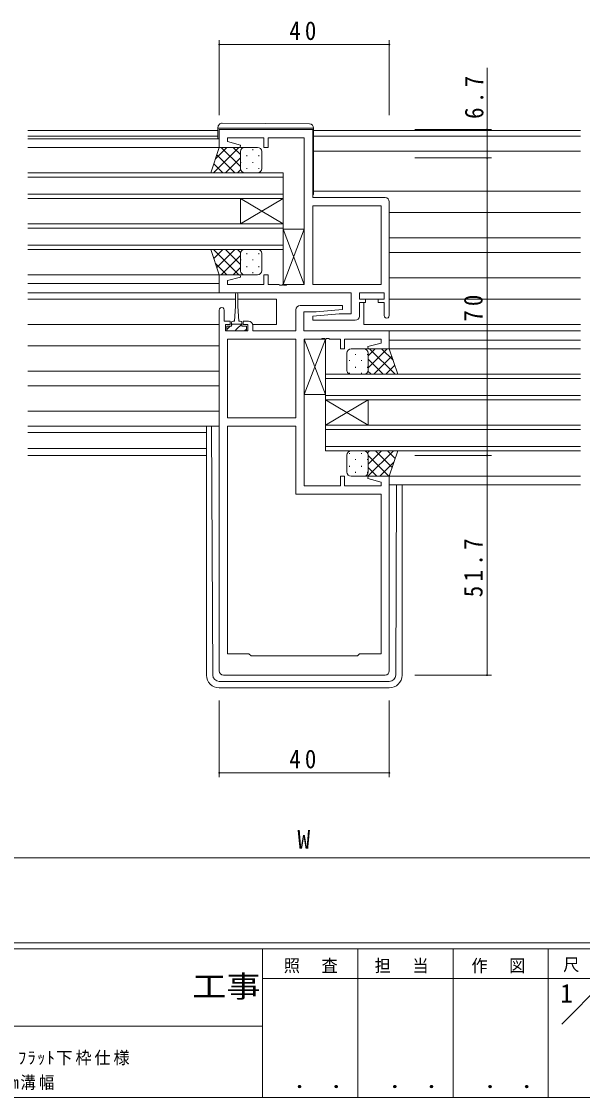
# Model space of a CAD drawing. Units: millimetres on the paper. Extents: x -420 to 373, y -297 to 267.
# Drawn here: x 40.8 to 172.7, y -297 to -43.8 of the extents above; entities that cross this region are included whole.
import ezdxf
from ezdxf.enums import TextEntityAlignment as Align

# ---------------------------------------------------------------- set-up
doc = ezdxf.new("R2010")
doc.units = ezdxf.units.MM
for name, color, linetype, lineweight in [('0-1_YKK_ZWAK', 7, 'Continuous', 9), ('0-3_YKK_11', 7, 'Continuous', 9), ('0-4_YKK_12', 2, 'Continuous', 9), ('0-5_YKK_13', 4, 'Continuous', 9), ('0-6_YKK_D', 6, 'Continuous', 9)]:
    doc.layers.add(name, color=color, linetype=linetype, lineweight=lineweight)
doc.layers.add('0-2_USER1', color=3, linetype='Continuous')
doc.styles.add('ＭＳ ゴシック', font='')
doc.styles.get('ＭＳ ゴシック').set_extended_font_data('MS Gothic')

msp = doc.modelspace()

# ---------------------------------------------------------------- linework, layer by layer
at = {"layer": '0-1_YKK_ZWAK'}
for p, q in [((352.3, -260.575), (-417.7, -260.575)), ((314.5, -261.975), (-417.7, -261.975)), ((97.5, -261.975), (97.5, -296.975)), ((119.9, -261.975), (119.9, -296.975)), ((142.3, -261.975), (142.3, -296.975)), ((164.7, -261.975), (164.7, -296.975)), ((165.684, -268.975), (97.5, -268.975)), ((165.684, -268.975), (185.7, -268.975)), ((167.87, -279.712), (177.564, -270.018)), ((-31.3, -280.175), (97.5, -280.175)), ((-417.7, -296.975), (314.5, -296.975))]:
    msp.add_line(p, q, dxfattribs=at)
at = {"layer": '0-3_YKK_11'}
for p, q in [((87.3, -69.178), (87.3, -73.378)), ((109.3, -69.178), (87.3, -69.178)), ((109.3, -85.178), (109.3, -69.178)), ((87.3, -73.378), (92.26, -73.378)), ((89.23, -71.108), (97.8, -71.108)), ((89.23, -72.025), (89.23, -71.108)), ((92.329, -72.855), (89.23, -72.025)), ((92.26, -73.378), (92.329, -72.855)), ((97.8, -71.108), (97.8, -73.378)), ((97.8, -73.378), (98.8, -73.378)), ((98.8, -71.108), (107.3, -71.108)), ((98.8, -73.378), (98.8, -71.108)), ((107.3, -71.108), (107.3, -105.648)), ((126.3, -85.178), (109.3, -85.178)), ((109.3, -87.108), (109.3, -105.648)), ((125.37, -87.108), (109.3, -87.108)), ((109.3, -87.108), (109.3, -105.648)), ((125.37, -105.648), (125.37, -87.108)), ((127.3, -112.978), (127.3, -86.178)), ((87.3, -103.378), (87.3, -107.578)), ((92.26, -103.378), (87.3, -103.378)), ((92.329, -103.9), (92.26, -103.378)), ((97.8, -103.378), (97.8, -105.648)), ((98.8, -103.378), (97.8, -103.378)), ((98.8, -105.648), (98.8, -103.378)), ((89.23, -104.731), (92.329, -103.9)), ((89.23, -105.648), (89.23, -104.731)), ((97.8, -105.648), (89.23, -105.648)), ((101.342, -105.648), (98.8, -105.648)), ((101.525, -105.768), (101.342, -105.648)), ((102.075, -105.768), (101.525, -105.768)), ((102.258, -105.648), (102.075, -105.768)), ((102.342, -105.648), (102.258, -105.648)), ((102.525, -105.768), (102.342, -105.648)), ((103.075, -105.768), (102.525, -105.768)), ((103.258, -105.648), (103.075, -105.768)), ((107.3, -105.648), (103.258, -105.648)), ((109.3, -105.648), (125.37, -105.648)), ((87.3, -107.578), (118.37, -107.578)), ((118.37, -107.578), (118.37, -112.578)), ((120.3, -107.578), (126.1, -107.578)), ((120.3, -109.078), (120.3, -107.578)), ((126.1, -107.578), (126.1, -109.078)), ((116.278, -110.578), (106.3, -110.578)), ((116.32, -111.534), (116.278, -110.578)), ((121.7, -109.078), (120.3, -109.078)), ((120.3, -109.878), (121.7, -109.878)), ((120.3, -113.078), (120.3, -109.878)), ((121.7, -109.878), (121.7, -109.078)), ((124.7, -109.078), (124.7, -109.878)), ((126.1, -109.078), (124.7, -109.078)), ((124.7, -109.878), (126.1, -109.878)), ((126.1, -109.878), (126.1, -112.978)), ((87.3, -111.678), (87.3, -196.578)), ((88.5, -114.278), (88.5, -111.678)), ((105.3, -111.578), (105.3, -116.578)), ((107.23, -112.078), (110.107, -112.078)), ((107.23, -116.578), (107.23, -112.078)), ((115.493, -112.578), (109.28, -113.121)), ((109.28, -113.121), (109.322, -114.078)), ((110.107, -112.078), (116.32, -111.534)), ((118.37, -112.578), (115.493, -112.578)), ((89.9, -114.278), (88.5, -114.278)), ((88.8, -115.078), (89.9, -115.078)), ((88.8, -116.578), (88.8, -115.078)), ((89.9, -115.078), (89.9, -114.278)), ((92.9, -114.278), (92.9, -115.078)), ((94.2, -114.278), (92.9, -114.278)), ((92.9, -115.078), (94, -115.078)), ((94, -115.078), (94, -116.578)), ((95.2, -116.578), (95.2, -115.278)), ((109.322, -114.078), (119.3, -114.078)), ((94, -116.578), (88.8, -116.578)), ((89.23, -118.508), (89.23, -137.048)), ((105.3, -118.508), (89.23, -118.508)), ((105.3, -116.578), (95.2, -116.578)), ((105.3, -137.048), (105.3, -118.508)), ((105.3, -137.048), (105.3, -118.508)), ((127.3, -116.578), (107.23, -116.578)), ((107.3, -118.508), (111.342, -118.508)), ((107.3, -153.048), (107.3, -118.508)), ((111.342, -118.508), (111.525, -118.388)), ((111.525, -118.388), (112.075, -118.388)), ((112.075, -118.388), (112.258, -118.508)), ((112.258, -118.508), (112.342, -118.508)), ((112.342, -118.508), (112.525, -118.388)), ((112.525, -118.388), (113.075, -118.388)), ((113.075, -118.388), (113.258, -118.508)), ((113.258, -118.508), (115.8, -118.508)), ((115.8, -118.508), (115.8, -120.778)), ((116.8, -118.508), (125.37, -118.508)), ((116.8, -120.778), (116.8, -118.508)), ((125.37, -118.508), (125.37, -119.425)), ((127.3, -120.778), (127.3, -116.578)), ((115.8, -120.778), (116.8, -120.778)), ((125.37, -119.425), (122.271, -120.255)), ((122.271, -120.255), (122.34, -120.778)), ((122.34, -120.778), (127.3, -120.778)), ((89.23, -137.048), (105.3, -137.048)), ((89.23, -192.578), (89.23, -138.978)), ((89.23, -138.978), (105.3, -138.978)), ((89.23, -192.578), (89.23, -138.978)), ((105.3, -138.978), (105.3, -154.978)), ((115.8, -150.778), (115.8, -153.048)), ((116.8, -150.778), (115.8, -150.778)), ((116.8, -153.048), (116.8, -150.778)), ((122.34, -150.778), (122.271, -151.3)), ((122.271, -151.3), (125.37, -152.131)), ((127.3, -150.778), (122.34, -150.778)), ((127.3, -196.578), (127.3, -150.778)), ((115.8, -153.048), (107.3, -153.048)), ((125.37, -153.048), (116.8, -153.048)), ((125.37, -152.131), (125.37, -153.048)), ((105.3, -154.978), (125.37, -154.978)), ((125.37, -154.978), (125.37, -192.578)), ((94.3, -192.578), (89.23, -192.578)), ((94.8, -193.078), (94.3, -192.578)), ((119.8, -193.078), (94.8, -193.078)), ((120.3, -192.578), (119.8, -193.078)), ((125.37, -192.578), (120.3, -192.578)), ((88.3, -197.578), (126.3, -197.578))]:
    msp.add_line(p, q, dxfattribs=at)
for centre, radius, start, end in [((126.3, -86.178), 1, 0, 89.99998), ((87.9, -111.678), 0.6, 359.99998, 180), ((106.3, -111.578), 1, 90, 179.99998), ((119.3, -113.078), 1, 270, 359.99998), ((126.7, -112.978), 0.6, 179.99998, 0), ((94.2, -115.278), 1, 0, 89.99998), ((88.3, -196.578), 1, 180, 269.99998), ((126.3, -196.578), 1, 270, 359.99998)]:
    msp.add_arc(centre, radius, start, end, dxfattribs=at)
at = {"layer": '0-4_YKK_12'}
for p, q in [((42.3, -69.378), (87, -69.378)), ((87, -70.778), (42.3, -70.778)), ((109.5, -69.378), (172.3, -69.378)), ((172.3, -70.778), (109.5, -70.778)), ((42.3, -71.377), (87.3, -71.378)), ((42.3, -73.378), (87.3, -73.378)), ((109.5, -74.278), (172.3, -74.278)), ((42.3, -79.378), (102.3, -79.378)), ((102.3, -80.378), (42.3, -80.378)), ((102.3, -79.378), (102.3, -85.378)), ((42.3, -84.378), (102.3, -84.378)), ((102.3, -85.378), (42.3, -85.378)), ((102.3, -91.378), (92.3, -85.378)), ((102.3, -85.378), (92.3, -91.378)), ((92.3, -85.378), (92.3, -91.378)), ((102.3, -85.378), (102.3, -91.378)), ((109.5, -83.678), (172.3, -83.678)), ((127.3, -88.678), (172.3, -88.678)), ((42.3, -91.378), (102.3, -91.378)), ((102.3, -92.378), (42.3, -92.378)), ((102.3, -91.378), (102.3, -97.378)), ((127.3, -94.631), (172.3, -94.631)), ((42.3, -96.378), (102.3, -96.378)), ((102.3, -97.378), (42.3, -97.378)), ((127.3, -98.124), (172.3, -98.124)), ((42.3, -103.377), (87.8, -103.378)), ((42.3, -105.377), (87.3, -105.377)), ((127.3, -104.078), (172.3, -104.078)), ((42.3, -107.578), (87.8, -107.578)), ((42.3, -107.578), (61.801, -107.578)), ((87.8, -107.578), (73.3, -107.578)), ((42.3, -109.078), (91.15, -109.078)), ((91.65, -109.078), (100.8, -109.078)), ((100.8, -109.078), (100.8, -115.078)), ((121.3, -109.078), (126.1, -109.078)), ((121.3, -109.878), (121.3, -115.078)), ((127.3, -109.078), (172.3, -109.078)), ((42.3, -115.078), (87.3, -115.078)), ((95.18, -115.078), (100.8, -115.078)), ((121.3, -115.078), (172.3, -115.078)), ((126.7, -116.578), (126.8, -116.578)), ((126.8, -116.578), (172.3, -116.578)), ((127.3, -118.778), (172.3, -118.778)), ((42.3, -120.078), (87.3, -120.078)), ((127.055, -120.778), (172.3, -120.778)), ((42.3, -126.031), (87.3, -126.031)), ((112.3, -132.778), (112.3, -126.778)), ((112.3, -126.778), (172.3, -126.778)), ((172.3, -127.778), (112.3, -127.778)), ((42.3, -129.524), (87.3, -129.524)), ((112.3, -131.778), (172.3, -131.778)), ((112.3, -138.778), (122.3, -132.778)), ((112.3, -132.778), (122.3, -138.778)), ((112.3, -132.778), (112.3, -138.778)), ((172.3, -132.778), (112.3, -132.778)), ((122.3, -132.778), (122.3, -138.778)), ((42.3, -135.478), (87.3, -135.478)), ((112.3, -144.778), (112.3, -138.778)), ((112.3, -138.778), (172.3, -138.778)), ((42.3, -140.478), (84.3, -140.478)), ((172.3, -139.778), (112.3, -139.778)), ((84.3, -144.248), (42.3, -144.248)), ((112.3, -143.778), (172.3, -143.778)), ((42.3, -145.878), (84.3, -145.878)), ((172.3, -144.778), (112.3, -144.778)), ((126.8, -150.778), (172.3, -150.778)), ((127.3, -152.778), (172.3, -152.778))]:
    msp.add_line(p, q, dxfattribs=at)
at = {"layer": '0-5_YKK_13'}
for p, q in [((88.009, -67.69), (108.509, -67.869)), ((87, -69.178), (87, -68.878)), ((87, -69.178), (87, -71.378)), ((109.5, -68.878), (109.004, -68.878)), ((109.5, -68.869), (109.5, -68.878)), ((109.5, -68.878), (109.5, -69.178)), ((109.5, -84.178), (109.5, -69.178)), ((85.3, -79.378), (87.3, -73.378)), ((91.932, -73.378), (85.932, -79.378)), ((89.103, -73.378), (86.398, -76.083)), ((87.3, -73.378), (93.3, -73.378)), ((92.3, -77.898), (87.78, -73.378)), ((92.3, -75.07), (90.608, -73.378)), ((96.3, -73.378), (93.3, -73.378)), ((90.951, -79.378), (86.713, -75.139)), ((92.3, -75.838), (88.76, -79.378)), ((92.3, -74.378), (92.3, -78.378)), ((92.3, -74.378), (92.3, -78.378)), ((92.39, -73.963), (92.39, -73.998)), ((93.805, -75.213), (93.805, -75.413)), ((95.22, -73.798), (95.22, -73.998)), ((96.635, -75.213), (96.635, -75.413)), ((97.3, -78.378), (97.3, -74.378)), ((88.123, -79.378), (86.006, -77.261)), ((92.39, -76.828), (92.39, -77.028)), ((93.805, -78.243), (93.805, -78.443)), ((95.22, -76.828), (95.22, -77.028)), ((96.635, -78.243), (96.635, -78.443)), ((93.3, -79.378), (85.3, -79.378)), ((92.333, -78.633), (91.589, -79.378)), ((93.3, -79.378), (96.3, -79.378)), ((102.3, -92.648), (107.3, -105.648)), ((102.3, -105.648), (107.3, -92.648)), ((102.3, -92.648), (102.3, -105.648)), ((107.3, -92.648), (102.3, -92.648)), ((107.3, -105.648), (107.3, -92.648)), ((85.3, -97.378), (87.3, -103.378)), ((93.3, -97.378), (85.3, -97.378)), ((91.932, -103.378), (85.932, -97.378)), ((88.123, -97.378), (86.006, -99.495)), ((90.951, -97.378), (86.713, -101.616)), ((92.3, -100.918), (88.76, -97.378)), ((92.333, -98.122), (91.589, -97.378)), ((92.3, -102.378), (92.3, -98.378)), ((92.3, -102.378), (92.3, -98.378)), ((93.3, -97.378), (96.3, -97.378)), ((93.805, -98.513), (93.805, -98.313)), ((96.635, -98.513), (96.635, -98.313)), ((97.3, -98.378), (97.3, -102.378)), ((89.103, -103.378), (86.398, -100.673)), ((92.3, -98.858), (87.78, -103.378)), ((92.39, -99.928), (92.39, -99.728)), ((95.22, -99.928), (95.22, -99.728)), ((87.3, -103.378), (93.3, -103.378)), ((92.3, -101.686), (90.608, -103.378)), ((92.39, -102.792), (92.39, -102.758)), ((96.3, -103.378), (93.3, -103.378)), ((93.805, -101.543), (93.805, -101.343)), ((95.22, -102.958), (95.22, -102.758)), ((96.635, -101.543), (96.635, -101.343)), ((102.3, -105.648), (107.3, -105.648)), ((91.15, -107.828), (91.15, -110.778)), ((91.65, -110.778), (91.65, -107.828)), ((91.15, -110.778), (90.9, -114.278)), ((91.65, -110.778), (91.9, -114.278)), ((89.1, -115.478), (89.1, -116.578)), ((90.15, -115.478), (89.1, -115.478)), ((89.876, -115.478), (89.1, -116.254)), ((90.15, -115.478), (90.15, -114.678)), ((92.65, -114.978), (90.15, -114.978)), ((90.376, -114.978), (90.15, -115.204)), ((90.55, -114.278), (90.9, -114.278)), ((91.4, -116.199), (91.021, -116.578)), ((92.621, -114.978), (91.4, -116.199)), ((91.9, -114.278), (92.25, -114.278)), ((92.65, -114.678), (92.65, -115.478)), ((93.7, -115.478), (92.65, -115.478)), ((93.7, -116.144), (93.266, -116.578)), ((93.7, -116.578), (93.7, -115.478)), ((89.1, -116.578), (93.7, -116.578)), ((107.3, -118.508), (112.3, -131.508)), ((107.3, -131.508), (112.3, -118.508)), ((107.3, -118.508), (107.3, -131.508)), ((112.3, -118.508), (107.3, -118.508)), ((112.3, -131.508), (112.3, -118.508)), ((118.3, -120.778), (121.3, -120.778)), ((127.3, -120.778), (121.3, -120.778)), ((122.3, -125.298), (126.82, -120.778)), ((122.3, -122.47), (123.992, -120.778)), ((122.668, -120.778), (128.668, -126.778)), ((125.497, -120.778), (128.202, -123.483)), ((129.3, -126.778), (127.3, -120.778)), ((117.3, -125.778), (117.3, -121.778)), ((117.965, -123.443), (117.965, -123.643)), ((119.38, -122.028), (119.38, -122.228)), ((120.795, -123.443), (120.795, -123.643)), ((122.21, -122.028), (122.21, -122.228)), ((122.3, -121.778), (122.3, -125.778)), ((122.3, -121.778), (122.3, -125.778)), ((122.3, -123.238), (125.84, -126.778)), ((123.649, -126.778), (127.887, -122.539)), ((117.965, -126.473), (117.965, -126.673)), ((119.38, -125.058), (119.38, -125.258)), ((120.795, -126.473), (120.795, -126.673)), ((122.21, -125.058), (122.21, -125.258)), ((122.267, -126.033), (123.011, -126.778)), ((126.477, -126.778), (128.594, -124.661)), ((121.3, -126.778), (118.3, -126.778)), ((121.3, -126.778), (129.3, -126.778)), ((107.3, -131.508), (112.3, -131.508)), ((42.3, -138.978), (87.3, -138.978)), ((84.3, -138.978), (84.3, -197.575)), ((85.793, -197.583), (85.509, -138.978)), ((87.3, -138.978), (87, -138.978)), ((117.3, -145.778), (117.3, -149.778)), ((117.965, -145.513), (117.965, -145.313)), ((121.3, -144.778), (118.3, -144.778)), ((119.38, -146.928), (119.38, -146.728)), ((120.795, -145.513), (120.795, -145.313)), ((121.3, -144.778), (129.3, -144.778)), ((122.145, -145.244), (122.611, -144.778)), ((122.21, -146.928), (122.21, -146.728)), ((122.268, -150.778), (128.268, -144.778)), ((122.3, -147.918), (125.44, -144.778)), ((122.3, -149.778), (122.3, -145.778)), ((122.3, -149.778), (122.3, -145.778)), ((122.3, -145.858), (127.22, -150.778)), ((124.049, -144.778), (127.987, -148.716)), ((126.877, -144.778), (128.694, -146.595)), ((129.3, -144.778), (127.3, -150.778)), ((117.965, -148.543), (117.965, -148.343)), ((120.795, -148.543), (120.795, -148.343)), ((122.3, -148.686), (124.392, -150.778)), ((125.097, -150.778), (128.402, -147.473)), ((118.3, -150.778), (121.3, -150.778)), ((119.38, -149.958), (119.38, -149.758)), ((127.3, -150.778), (121.3, -150.778)), ((121.535, -150.75), (121.563, -150.778)), ((122.21, -149.958), (122.21, -149.758)), ((128.807, -197.583), (129.024, -152.778)), ((130.3, -152.778), (130.3, -197.575)), ((87.293, -199.075), (127.307, -199.075)), ((87.3, -200.575), (127.3, -200.575))]:
    msp.add_line(p, q, dxfattribs=at)
msp.add_lwpolyline([(109.004, -68.878), (87.504, -68.878), (87, -68.878), (87, -68.69)], dxfattribs=at)
for centre, radius, start, end in [((88, -68.69), 1, 89.49998, 180), ((108.5, -68.869), 1, 0, 89.49998), ((93.3, -74.378), 1, 90.00009, 180.00009), ((93.3, -74.378), 1, 90.00009, 180.00009), ((96.3, -74.378), 1, 0.00009, 90.00009), ((93.3, -78.378), 1, 180.00009, 270.00009), ((93.3, -78.378), 1, 180.00009, 270.00009), ((96.3, -78.378), 1, 270.00009, 0.00009), ((109, -84.178), 0.5, 306.86983, 0), ((93.3, -98.378), 1, 89.99989, 179.99989), ((93.3, -98.378), 1, 89.99989, 179.99989), ((96.3, -98.378), 1, 359.99989, 89.99989), ((93.3, -102.378), 1, 179.99989, 269.99989), ((93.3, -102.378), 1, 179.99989, 269.99989), ((96.3, -102.378), 1, 269.99989, 359.99989), ((91.4, -107.828), 0.25, 0, 180), ((90.55, -114.678), 0.4, 90, 180), ((92.25, -114.678), 0.4, 0, 90), ((118.3, -121.778), 1, 89.99989, 179.99989), ((121.3, -121.778), 1, 359.99989, 89.99989), ((121.3, -121.778), 1, 359.99989, 89.99989), ((118.3, -125.778), 1, 179.99989, 269.99989), ((121.3, -125.778), 1, 269.99989, 359.99989), ((121.3, -125.778), 1, 269.99989, 359.99989), ((118.3, -145.778), 1, 90.00009, 180.00009), ((121.3, -145.778), 1, 0.00009, 90.00009), ((121.3, -145.778), 1, 0.00009, 90.00009), ((118.3, -149.778), 1, 180.00009, 270.00009), ((121.3, -149.778), 1, 270.00009, 0.00009), ((121.3, -149.778), 1, 270.00009, 0.00009), ((87.3, -197.575), 3, 180, 270), ((87.293, -197.575), 1.5, 180.27722, 270), ((127.3, -197.575), 3, 270, 0), ((127.307, -197.575), 1.5, 270, 359.72276)]:
    msp.add_arc(centre, radius, start, end, dxfattribs=at)
at = {"layer": '0-6_YKK_D'}
for p, q in [((87.3, -65.79), (87.3, -48.178)), ((87.3, -49.178), (127.3, -49.178)), ((127.3, -65.79), (127.3, -48.178)), ((150.301, -69.178), (150.301, -54.678)), ((133.301, -69.178), (151.301, -69.178)), ((150.301, -75.878), (150.301, -69.178)), ((133.301, -75.878), (151.301, -75.878)), ((133.301, -75.878), (151.301, -75.878)), ((150.301, -75.878), (150.301, -145.878)), ((133.301, -145.878), (151.301, -145.878)), ((150.301, -145.878), (150.301, -197.578)), ((133.3, -197.578), (151.301, -197.578)), ((87.3, -203.575), (87.3, -221.575)), ((127.3, -203.575), (127.3, -221.575)), ((87.3, -220.575), (127.3, -220.575)), ((-55.7, -240.575), (270.3, -240.575))]:
    msp.add_line(p, q, dxfattribs=at)
for centre, start, end in [((87.3, -49.178), 0, 180), ((87.3, -49.178), 180, 0), ((127.3, -49.178), 0, 180), ((127.3, -49.178), 180, 0), ((150.301, -69.178), 90, 270), ((150.301, -69.178), 270, 90), ((150.301, -75.878), 90, 270), ((150.301, -75.878), 90, 270), ((150.301, -75.878), 270, 90), ((150.301, -75.878), 270, 90), ((150.301, -145.878), 90, 270), ((150.301, -145.878), 90, 270), ((150.301, -145.878), 270, 90), ((150.301, -145.878), 270, 90), ((150.301, -197.578), 90, 270), ((150.301, -197.578), 270, 90), ((87.3, -220.575), 0, 180), ((87.3, -220.575), 180, 0), ((127.3, -220.575), 0, 180), ((127.3, -220.575), 180, 0)]:
    msp.add_arc(centre, 0.106, start, end, dxfattribs=at)

# ---------------------------------------------------------------- texts
at = {"layer": '0-1_YKK_ZWAK', "color": 2, "style": 'ＭＳ ゴシック', "width": 1.15}
msp.add_text('工事', height=5.132, dxfattribs=at).set_placement((80.931, -274.932), align=Align.BOTTOM_LEFT)
at = {"layer": '0-1_YKK_ZWAK', "color": 3, "style": 'ＭＳ ゴシック', "width": 1.15}
for p in [(101.955, -295.921), (124.355, -295.921), (146.755, -295.921)]:
    msp.add_text(' ． ．', height=3.666, dxfattribs=at).set_placement(p, align=Align.BOTTOM_LEFT)
at = {"layer": '0-1_YKK_ZWAK', "char_height": 2.933, "attachment_point": 7, "style": 'ＭＳ ゴシック'}
for s, insert in [('\\T1.17;\\W0.95;照\\~\\~査', (102.489, -267.756)), ('\\T1.17;\\W0.95;担\\~\\~当', (123.855, -267.756)), ('\\T1.17;\\W0.95;作\\~\\~図', (146.62, -267.737)), ('\\T1.17;\\W0.95;尺\\~\\~度', (168.212, -267.512))]:
    msp.add_mtext(s, dxfattribs=dict(at, insert=insert))
at = {"layer": '0-2_USER1', "style": 'ＭＳ ゴシック'}
msp.add_text('1', height=4.399, dxfattribs=at).set_placement((167.5, -275.975), align=Align.BOTTOM_LEFT)
at = {"layer": '0-2_USER1', "color": 7, "char_height": 2.933, "attachment_point": 7, "style": 'ＭＳ ゴシック'}
for s, insert in [('\\T1.18;\\W0.95;EXIMA\\~31\\~引違い窓【2枚建】ﾌﾗｯﾄ下枠仕様', (-18.243, -289.424)), ('\\T1.22;\\W0.9;T-2仕様\\~RC枠\\~Eﾀｲﾌﾟ/30mm溝幅', (-9.903, -295.6))]:
    msp.add_mtext(s, dxfattribs=dict(at, insert=insert))
at = {"layer": '0-6_YKK_D', "color": 3, "style": 'ＭＳ ゴシック'}
msp.add_text('W', height=4.399, dxfattribs=at).set_placement((105.7, -239.775), align=Align.BOTTOM_LEFT)
at = {"layer": '0-6_YKK_D', "color": 3, "char_height": 4.399, "attachment_point": 7, "style": 'ＭＳ ゴシック'}
for insert in [(103.78, -48.178), (103.78, -219.575)]:
    msp.add_mtext('\\T1.36;\\W0.9;40', dxfattribs=dict(at, insert=insert))
at = {"layer": '0-6_YKK_D', "color": 3, "char_height": 4.399, "attachment_point": 7, "rotation": 90, "style": 'ＭＳ ゴシック'}
for s, insert in [('\\T1.38;\\W0.9;6.7', (149.501, -66.678)), ('\\T1.36;\\W0.9;70', (149.301, -114.398)), ('\\T1.38;\\W0.9;51.7', (149.301, -179.248))]:
    msp.add_mtext(s, dxfattribs=dict(at, insert=insert))

doc.saveas('drawing.dxf')
